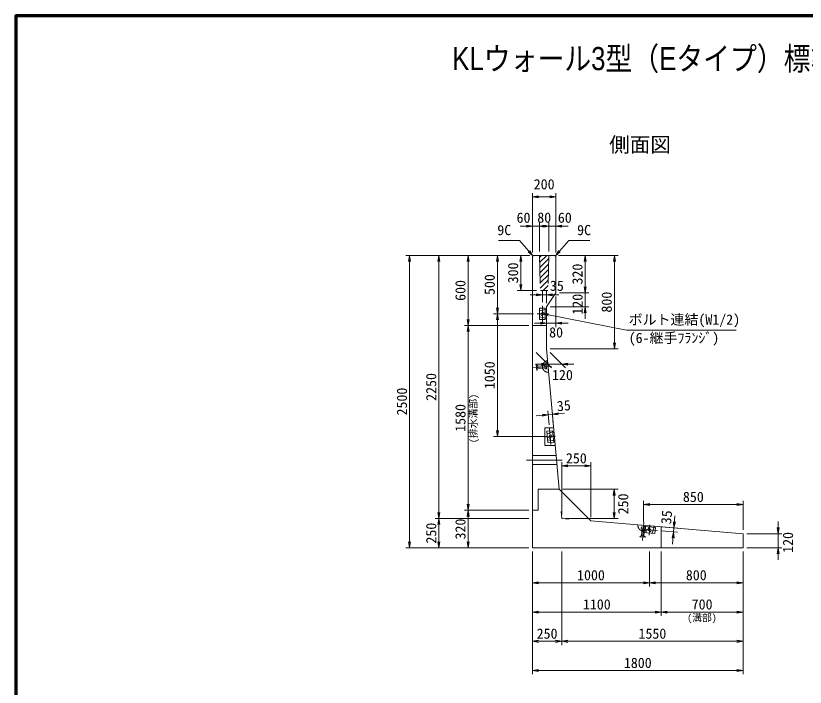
# Model space of a CAD drawing. Units: millimetres at full size, sheet at 1:40. Extents: x 124888 to 140688, y 10657 to 21690.
# Drawn here: x 124888 to 131634, y 15949 to 21690 of the extents above; entities that cross this region are included whole.
import ezdxf
from ezdxf.enums import TextEntityAlignment as Align

# ---------------------------------------------------------------- set-up
doc = ezdxf.new("R2010")
doc.units = ezdxf.units.MM
doc.header["$LTSCALE"] = 40
doc.linetypes.add('CHAIN', pattern=[18.5, 12, -1.5, 3.5, -1.5])
doc.linetypes.add('DASHED', pattern=[7.5, 6, -1.5])
for name, color, linetype, lineweight in [('01図枠', 1, 'Continuous', 70), ('中心', 6, 'CHAIN', 9), ('外形線', 7, 'Continuous', 13), ('寸法', 2, 'Continuous', 9), ('細線', 4, 'Continuous', 9)]:
    doc.layers.add(name, color=color, linetype=linetype, lineweight=lineweight)
doc.layers.add('文字', color=7, linetype='Continuous')
doc.styles.add('ＭＳ ゴシック', font='')
doc.styles.add('ＭＳ Ｐゴシック', font='')
doc.styles.get('ＭＳ ゴシック').set_extended_font_data('MS Gothic')
doc.styles.get('ＭＳ Ｐゴシック').set_extended_font_data('MS PGothic')

# ---------------------------------------------------------------- blocks, each defined once
blk = doc.blocks.new('open_arrow')
at = {"color": 0, "linetype": 'Continuous', "lineweight": -2}
blk.add_lwpolyline([(7.5, 1.25), (0, 0), (7.5, -1.25)], dxfattribs=at)

msp = doc.modelspace()

# ---------------------------------------------------------------- hatches: boundary and pattern name
at = {"layer": '細線'}
h = msp.add_hatch(dxfattribs=at)
h.set_pattern_fill('USER', color=256, style=0, pattern_type=2)
h.set_pattern_definition([(45, (3681.74, 14457.51), (-22.45064, 22.45064), [])])
h.paths.add_polyline_path([(129443.34, 19641.75), (129363.34, 19641.75), (129370.84, 19341.75), (129435.84, 19341.75)])

# ---------------------------------------------------------------- linework, layer by layer
at = {"layer": '01図枠'}
msp.add_lwpolyline([(124887.54, 10809.99), (140687.54, 10809.99), (140687.54, 21689.99), (124887.54, 21689.99)], close=True, dxfattribs=at)
at = {"layer": '中心'}
for p, q in [((129388.34, 19073.25), (129388.34, 19210.25)), ((129343.34, 19141.75), (129433.34, 19141.75)), ((129466.67, 18694.43), (129307.31, 18680.14)), ((129461.56, 18023.52), (129449.32, 18159.98)), ((129410.62, 18087.73), (129500.26, 18095.77)), ((129558.32, 17891.75), (129253.34, 17891.75)), ((130255.85, 17362.93), (130242.47, 17203.49)), ((130371.6, 17288), (130235.08, 17299.45)), ((130299.58, 17248.88), (130307.1, 17338.57))]:
    msp.add_line(p, q, dxfattribs=at)
at = {"layer": '外形線'}
for p, q in [((129312.34, 19641.75), (129303.34, 19632.75)), ((129312.34, 19641.75), (129494.34, 19641.75)), ((129494.34, 19641.75), (129503.34, 19632.75)), ((129303.34, 19632.75), (129303.34, 17141.75)), ((129503.34, 19632.75), (129503.34, 19321.75)), ((129423.34, 19201.75), (129503.34, 19321.75)), ((129423.34, 19201.75), (129423.34, 18841.75)), ((129423.34, 18841.75), (129530.92, 17641.75)), ((129530.92, 17641.75), (129803.34, 17370.78)), ((129547.98, 17451.53), (129553.34, 17391.75)), ((129553.34, 17391.75), (129613.14, 17386.73)), ((129803.34, 17370.78), (131103.34, 17261.75)), ((131103.34, 17141.75), (131103.34, 17261.75)), ((129303.34, 17141.75), (131103.34, 17141.75))]:
    msp.add_line(p, q, dxfattribs=at)
at = {"layer": '外形線', "linetype": 'DASHED'}
for p, q in [((129363.34, 19641.75), (129370.84, 19341.75)), ((129443.34, 19641.75), (129435.84, 19341.75)), ((129370.84, 19341.75), (129435.84, 19341.75))]:
    msp.add_line(p, q, dxfattribs=at)
at = {"layer": '寸法'}
for p, q in [((129303.34, 19664.75), (129303.34, 20173.75)), ((129503.34, 19664.75), (129503.34, 20173.75)), ((129303.34, 20141.75), (129503.34, 20141.75)), ((129303.34, 19664.75), (129303.34, 19923.75)), ((129363.34, 19673.75), (129363.34, 19923.75)), ((129363.34, 19673.75), (129363.34, 19923.75)), ((129443.34, 19673.75), (129443.34, 19923.75)), ((129443.34, 19673.75), (129443.34, 19923.75)), ((129503.34, 19664.75), (129503.34, 19923.75)), ((129467.34, 19891.75), (129199.34, 19891.75)), ((129607.34, 19891.75), (129339.34, 19891.75)), ((129467.34, 19891.75), (129339.34, 19891.75)), ((129280.34, 19641.75), (128221.34, 19641.75)), ((128253.34, 17141.75), (128253.34, 19641.75)), ((129280.34, 19641.75), (128471.34, 19641.75)), ((128503.34, 17391.75), (128503.34, 19641.75)), ((129280.34, 19641.75), (128721.34, 19641.75)), ((128753.34, 19641.75), (128753.34, 19041.75)), ((129280.34, 19641.75), (128971.34, 19641.75)), ((129003.34, 19641.75), (129003.34, 19141.75)), ((129280.34, 19641.75), (129171.34, 19641.75)), ((129203.34, 19641.75), (129203.34, 19341.75)), ((129526.34, 19641.75), (130035.34, 19641.75)), ((129526.34, 19641.75), (129785.34, 19641.75)), ((129753.34, 19641.75), (129753.34, 19321.75)), ((130003.34, 18841.75), (130003.34, 19641.75)), ((129753.34, 19425.75), (129753.34, 19097.75)), ((129338.84, 19341.75), (129171.34, 19341.75)), ((129527.34, 19303.95), (129284.34, 19303.95)), ((129388.34, 19242.25), (129388.34, 19335.95)), ((129423.34, 19233.75), (129423.34, 19335.95)), ((129535.34, 19321.75), (129785.34, 19321.75)), ((129535.34, 19321.75), (129785.34, 19321.75)), ((129503.34, 19289.75), (129503.34, 19028.68)), ((129423.34, 19169.75), (129423.34, 19028.68)), ((129455.34, 19201.75), (129785.34, 19201.75)), ((129311.34, 19141.75), (128971.34, 19141.75)), ((129311.34, 19141.75), (128971.34, 19141.75)), ((129003.34, 19141.75), (129003.34, 18091.75)), ((129271.34, 19041.75), (128721.34, 19041.75)), ((129271.34, 19041.75), (128721.34, 19041.75)), ((128753.34, 19041.75), (128753.34, 17461.75)), ((129319.34, 19060.68), (129607.34, 19060.68)), ((129455.34, 18841.75), (130035.34, 18841.75)), ((129335.34, 18809.75), (129465.45, 18679.63)), ((129455.34, 18809.75), (129585.45, 18679.63)), ((129657.45, 18711.63), (129329.45, 18711.63)), ((129577.05, 18291.88), (129335.03, 18270.18)), ((129446.47, 18191.85), (129435.75, 18311.34)), ((129481, 18198.62), (129470.61, 18314.46)), ((129423.44, 18091.75), (128971.34, 18091.75)), ((129553.34, 17423.75), (129553.34, 17872.95)), ((129803.34, 17840.95), (129553.34, 17840.95)), ((129803.34, 17402.78), (129803.34, 17872.95)), ((129562.92, 17641.75), (130034.64, 17641.75)), ((130002.64, 17641.75), (130002.64, 17391.75)), ((130253.34, 17365.04), (130253.34, 17542.87)), ((131103.34, 17293.75), (131103.34, 17542.87)), ((131103.34, 17510.87), (130253.34, 17510.87)), ((129271.34, 17461.75), (128721.34, 17461.75)), ((129271.34, 17461.75), (128721.34, 17461.75)), ((128753.34, 17141.75), (128753.34, 17461.75)), ((130521.3, 17414.93), (130500.99, 17172.78)), ((129271.34, 17391.75), (128471.34, 17391.75)), ((129271.34, 17391.75), (128471.34, 17391.75)), ((128503.34, 17141.75), (128503.34, 17391.75)), ((129585.34, 17391.75), (130034.64, 17391.75)), ((131403.34, 17037.75), (131403.34, 17365.75)), ((130378.01, 17322.58), (130544.49, 17308.62)), ((130403.49, 17285.32), (130541.57, 17273.74)), ((131135.34, 17261.75), (131435.34, 17261.75)), ((129271.34, 17141.75), (128221.34, 17141.75)), ((129271.34, 17141.75), (128471.34, 17141.75)), ((129271.34, 17141.75), (128721.34, 17141.75)), ((131135.34, 17141.75), (131435.34, 17141.75)), ((129303.34, 17109.75), (129303.34, 16059.75)), ((129303.34, 17109.75), (129303.34, 16309.75)), ((129303.34, 17109.75), (129303.34, 16559.75)), ((129303.34, 17109.75), (129303.34, 16809.75)), ((129553.34, 17109.75), (129553.34, 16309.75)), ((129553.34, 17109.75), (129553.34, 16309.75)), ((130303.34, 17109.75), (130303.34, 16809.75)), ((130303.34, 17109.75), (130303.34, 16809.75)), ((130403.34, 17109.75), (130403.34, 16559.75)), ((130403.34, 17109.75), (130403.34, 16559.75)), ((131103.34, 17109.75), (131103.34, 16059.75)), ((131103.34, 17109.75), (131103.34, 16309.75)), ((131103.34, 17109.75), (131103.34, 16809.75)), ((131103.34, 17109.75), (131103.34, 16559.75)), ((129303.34, 16841.75), (130303.34, 16841.75)), ((131103.34, 16841.75), (130303.34, 16841.75)), ((130403.34, 16591.75), (129303.34, 16591.75)), ((131103.34, 16591.75), (130403.34, 16591.75)), ((129303.34, 16341.75), (129553.34, 16341.75)), ((129553.34, 16341.75), (131103.34, 16341.75)), ((129303.34, 16091.75), (131103.34, 16091.75))]:
    msp.add_line(p, q, dxfattribs=at)
at = {"layer": '寸法', "color": 3, "linetype": 'DASHED'}
for p, q in [((129339.42, 18657.94), (129334.95, 18707.77)), ((129334.95, 18707.77), (129347.91, 18693.87)), ((129409, 18699.35), (129347.91, 18693.87)), ((129347.91, 18693.87), (129349.7, 18673.93)), ((129408.29, 18707.27), (129420.24, 18708.34)), ((129411.5, 18671.41), (129408.29, 18707.27)), ((129420.24, 18708.34), (129423.45, 18672.48)), ((129432.41, 18740.6), (129441.17, 18642.89)), ((129349.7, 18673.93), (129339.42, 18657.94)), ((129410.79, 18679.4), (129349.7, 18673.93)), ((129423.45, 18672.48), (129411.5, 18671.41)), ((130204.46, 17337.14), (130302.22, 17328.94)), ((130233.15, 17307.64), (130234.15, 17319.6)), ((130269.02, 17304.63), (130233.15, 17307.64)), ((130234.15, 17319.6), (130270.02, 17316.59)), ((130241.07, 17306.97), (130235.94, 17245.85)), ((130261.02, 17305.3), (130255.9, 17244.18)), ((130270.02, 17316.59), (130269.02, 17304.63)), ((130220.02, 17235.48), (130235.94, 17245.85)), ((130269.87, 17231.3), (130220.02, 17235.48)), ((130235.94, 17245.85), (130255.9, 17244.18)), ((130255.9, 17244.18), (130269.87, 17231.3))]:
    msp.add_line(p, q, dxfattribs=at)
at = {"layer": '寸法'}
for points in [[(129307.82, 19637.23), (129273.64, 19676.42), (129193.86, 19767.89), (129012.12, 19767.89)], [(129498.86, 19637.23), (129533.04, 19676.42), (129612.81, 19767.89), (129794.56, 19767.89)], [(129388.34, 19141.75), (129439.4, 19131.89), (130105.78, 19003.18), (131044.38, 19003.18)]]:
    msp.add_lwpolyline(points, dxfattribs=at)
at = {"layer": '寸法', "color": 3, "linetype": 'DASHED'}
for centre, start, end in [((129436.79, 18691.75), 95.12316, 275.12316), ((130253.34, 17333.04), 175.20577, 355.20577)]:
    msp.add_arc(centre, 49.05, start, end, dxfattribs=at)
at = {"layer": '細線'}
for p, q in [((129363.34, 19093.25), (129363.34, 19190.25)), ((129363.34, 19190.25), (129413.34, 19190.25)), ((129413.34, 19093.25), (129413.34, 19190.25)), ((129388.34, 19153.06), (129377.02, 19141.75)), ((129399.65, 19141.75), (129388.34, 19130.44)), ((129303.34, 19041.75), (129423.34, 19041.75)), ((129363.34, 19093.25), (129413.34, 19093.25)), ((129408.41, 18166.75), (129483.86, 18166.75)), ((129408.41, 18016.75), (129408.41, 18166.75)), ((129426.21, 18137.82), (129476.01, 18142.29)), ((129434.87, 18041.21), (129426.21, 18137.82)), ((129454.43, 18103.02), (129444.17, 18090.74)), ((129466.71, 18092.76), (129456.45, 18080.48)), ((129484.67, 18045.68), (129476.01, 18142.29)), ((129408.41, 18016.75), (129497.3, 18016.75)), ((129434.87, 18041.21), (129484.67, 18045.68)), ((129353.34, 17641.75), (129353.34, 17461.75)), ((129530.92, 17641.75), (129353.34, 17641.75)), ((129303.34, 17461.75), (129353.34, 17461.75)), ((130252.92, 17272.86), (130257.1, 17322.69)), ((130349.58, 17264.76), (130252.92, 17272.86)), ((130353.76, 17314.58), (130257.1, 17322.69)), ((130292.06, 17294.67), (130302.39, 17282.45)), ((130304.28, 17305), (130314.61, 17292.78)), ((130349.58, 17264.76), (130353.76, 17314.58)), ((130403.34, 17141.75), (130403.34, 17320.46))]:
    msp.add_line(p, q, dxfattribs=at)
at = {"layer": '細線', "linetype": 'DASHED'}
for p, q in [((129423.34, 19181.75), (129363.34, 19166.75)), ((129423.34, 19101.75), (129423.34, 19181.75)), ((129363.34, 19116.75), (129423.34, 19101.75)), ((129486.73, 18134.71), (129428.31, 18114.42)), ((129493.87, 18055.03), (129486.73, 18134.71)), ((129432.77, 18064.62), (129493.87, 18055.03)), ((129505.15, 17929.25), (129303.34, 17929.25)), ((129511.87, 17854.25), (129303.34, 17854.25)), ((130266.4, 17331.94), (130276.34, 17270.9)), ((130346.12, 17325.26), (130266.4, 17331.94)), ((130326.16, 17266.72), (130346.12, 17325.26))]:
    msp.add_line(p, q, dxfattribs=at)
at = {"layer": '細線'}
for centre, start, end in [((129382.68, 19136.09), 135, 315), ((129394, 19147.41), 315, 135), ((129450.31, 18085.61), 140.12316, 320.12316), ((129460.57, 18097.89), 320.12316, 140.12316), ((130298.17, 17299.83), 40.20577, 220.20577), ((130308.5, 17287.61), 220.20577, 40.20577)]:
    msp.add_arc(centre, 8, start, end, dxfattribs=at)

# ---------------------------------------------------------------- block references
at = {"layer": '寸法', "xscale": 6.93, "yscale": 6.93}
for p in [(129303.34, 20141.75), (129363.34, 19891.75), (129363.34, 19891.75), (129503.34, 19891.75), (129423.34, 19303.95), (129503.34, 19060.68), (129553.45, 18711.63), (129553.34, 17840.95), (130253.34, 17510.87), (129303.34, 16841.75), (130303.34, 16841.75), (129303.34, 16591.75), (130403.34, 16591.75), (129303.34, 16341.75), (129553.34, 16341.75), (129303.34, 16091.75)]:
    msp.add_blockref('open_arrow', p, dxfattribs=at)
for p, rotation in [((129503.34, 20141.75), 180), ((129303.34, 19891.75), 180), ((129443.34, 19891.75), 180), ((129443.34, 19891.75), 180), ((128253.34, 19641.75), 270), ((128503.34, 19641.75), 270), ((128753.34, 19641.75), 270), ((129003.34, 19641.75), 270), ((129203.34, 19641.75), 270), ((129307.82, 19637.23), 131.1), ((129498.86, 19637.23), 48.9), ((129753.34, 19641.75), 270), ((130003.34, 19641.75), 270), ((129203.34, 19341.75), 90), ((129753.34, 19321.75), 90), ((129753.34, 19321.75), 90), ((129388.34, 19303.95), 180), ((129003.34, 19141.75), 90), ((129753.34, 19201.75), 270), ((128753.34, 19041.75), 90), ((129003.34, 19141.75), 270), ((129388.34, 19141.75), 349.1), ((128753.34, 19041.75), 270), ((129423.34, 19060.68), 180), ((130003.34, 18841.75), 90), ((129433.45, 18711.63), 180), ((129438.61, 18279.46), 185.1), ((129473.47, 18282.59), 5.1), ((129003.34, 18091.75), 90), ((129803.34, 17840.95), 180), ((130002.64, 17641.75), 270), ((128753.34, 17461.75), 90), ((131103.34, 17510.87), 180), ((128503.34, 17391.75), 90), ((128753.34, 17461.75), 270), ((130002.64, 17391.75), 90), ((128503.34, 17391.75), 270), ((130512.61, 17311.29), 85.2), ((130509.68, 17276.42), 265.2), ((131403.34, 17261.75), 90), ((128253.34, 17141.75), 90), ((128503.34, 17141.75), 90), ((128753.34, 17141.75), 90), ((131403.34, 17141.75), 270), ((130303.34, 16841.75), 180), ((131103.34, 16841.75), 180), ((130403.34, 16591.75), 180), ((131103.34, 16591.75), 180), ((129553.34, 16341.75), 180), ((131103.34, 16341.75), 180), ((131103.34, 16091.75), 180)]:
    msp.add_blockref('open_arrow', p, dxfattribs=dict(at, rotation=rotation))

# ---------------------------------------------------------------- texts
at = {"layer": '寸法', "style": 'ＭＳ ゴシック'}
for s, p in [('200', (129403.34, 20249.75)), ('60', (129227.01, 19963.97)), ('80', (129403.93, 19964.54)), ('60', (129580, 19963.97)), ('35', (129511.84, 19381.89)), ('80', (129505.19, 18983.46)), ('120', (129559.69, 18618.99)), ('250', (129678.34, 17906.95)), ('850', (130678.34, 17576.87)), ('1000', (129803.34, 16907.75)), ('800', (130703.34, 16907.75)), ('1100', (129853.34, 16657.75)), ('700', (130753.34, 16657.75)), ('250', (129428.34, 16407.75)), ('1550', (130328.34, 16407.75)), ('1800', (130203.34, 16157.75))]:
    msp.add_text(s, height=87.35, dxfattribs=at).set_placement(p, align=Align.MIDDLE_CENTER)
msp.add_text('9C', height=87.35, dxfattribs=at).set_placement((129121.86, 19787.89), align=Align.BOTTOM_RIGHT)
for s, p in [('9C', (129684.81, 19787.89)), ('ボルト連結(W1/2)', (130125.78, 19023.18))]:
    msp.add_text(s, height=87.35, dxfattribs=at).set_placement(p, align=Align.BOTTOM_LEFT)
for s, rotation, p in [('300', 90, (129137.34, 19491.75)), ('320', 90, (129687.34, 19481.75)), ('500', 90, (128937.34, 19391.75)), ('600', 90, (128687.34, 19341.75)), ('120', 90, (129688.2, 19224.04)), ('800', 90, (129937.34, 19241.75)), ('1050', 90, (128937.34, 18616.75)), ('2250', 90, (128437.34, 18516.75)), ('2500', 90, (128187.34, 18391.75)), ('1580', 90, (128687.34, 18251.75)), ('35', 5.123, (129571.16, 18357.34)), ('250', 90, (130078.24, 17516.75)), ('35', 85.206, (130448.97, 17402.64)), ('250', 90, (128437.34, 17266.75)), ('320', 90, (128687.34, 17301.75)), ('120', 90, (131486.78, 17187.35))]:
    msp.add_text(s, height=87.35, rotation=rotation, dxfattribs=at).set_placement(p, align=Align.MIDDLE_CENTER)
at = {"layer": '寸法', "color": 3, "style": 'ＭＳ ゴシック'}
msp.add_text('(6-継手ﾌﾗﾝｼﾞ)', height=87.35, dxfattribs=at).set_placement((130125.78, 18979.56), align=Align.TOP_LEFT)
msp.add_text('(排水溝部)', height=61.71, rotation=90, dxfattribs=at).set_placement((128847.97, 18036.59), align=Align.BOTTOM_LEFT)
msp.add_text('(溝部)', height=61.71, dxfattribs=at).set_placement((130625.92, 16494.18), align=Align.BOTTOM_LEFT)
at = {"layer": '文字', "style": 'ＭＳ Ｐゴシック', "width": 0.85}
msp.add_text(' KLウォール3型（Eタイプ）標準部構造図\u3000\u3000\u3000\u3000\u3000\u3000\u3000\u3000\u3000\u3000\u3000\u3000\u3000\u3000 \u3000\u3000\u3000\u3000', height=197.9, dxfattribs=at).set_placement((132787.54, 21165.77), align=Align.BOTTOM_CENTER)
at = {"layer": '文字', "style": 'ＭＳ Ｐゴシック'}
msp.add_text(' 側面図 ', height=128.7, dxfattribs=at).set_placement((130222.71, 20485.14), align=Align.BOTTOM_CENTER)

doc.saveas('drawing.dxf')
